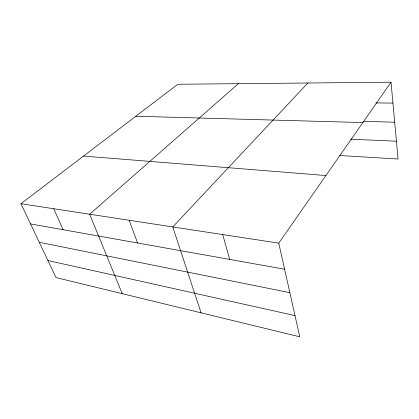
<?xml version="1.0" encoding="UTF-8"?>
<svg xmlns="http://www.w3.org/2000/svg" width="419" height="419" viewBox="0 0 419 419"><rect width="100%" height="100%" fill="white"/><g stroke="black" fill="none" stroke-linecap="round" stroke-linejoin="round"><path stroke-width="0.63" d="M278.75 243.14L391.027 82.197L177.839 84.261L20.95 203.723L56.005 277.582L299.763 336.803L278.75 243.14L20.95 203.723M307.86 83.004L172.759 226.936L201.078 312.825M238.39 83.674L89.666 214.229L122.222 293.672M375.927 102.933L392.938 103.095M363.278 121.363L394.682 122.201M135.84 116.241L362.859 122.573M350.656 139.197L396.421 141.208M339.872 155.528L398.05 159.021L391.027 82.197M83.533 156.072L325.914 175.53M30.524 223.903L284.601 269.213M39.255 242.297L289.859 292.661M47.913 260.534L295.007 315.612M53.752 208.741L63.06 229.706M129.146 220.268L137.6 242.999M222.735 234.572L229.701 259.424"/></g></svg>
